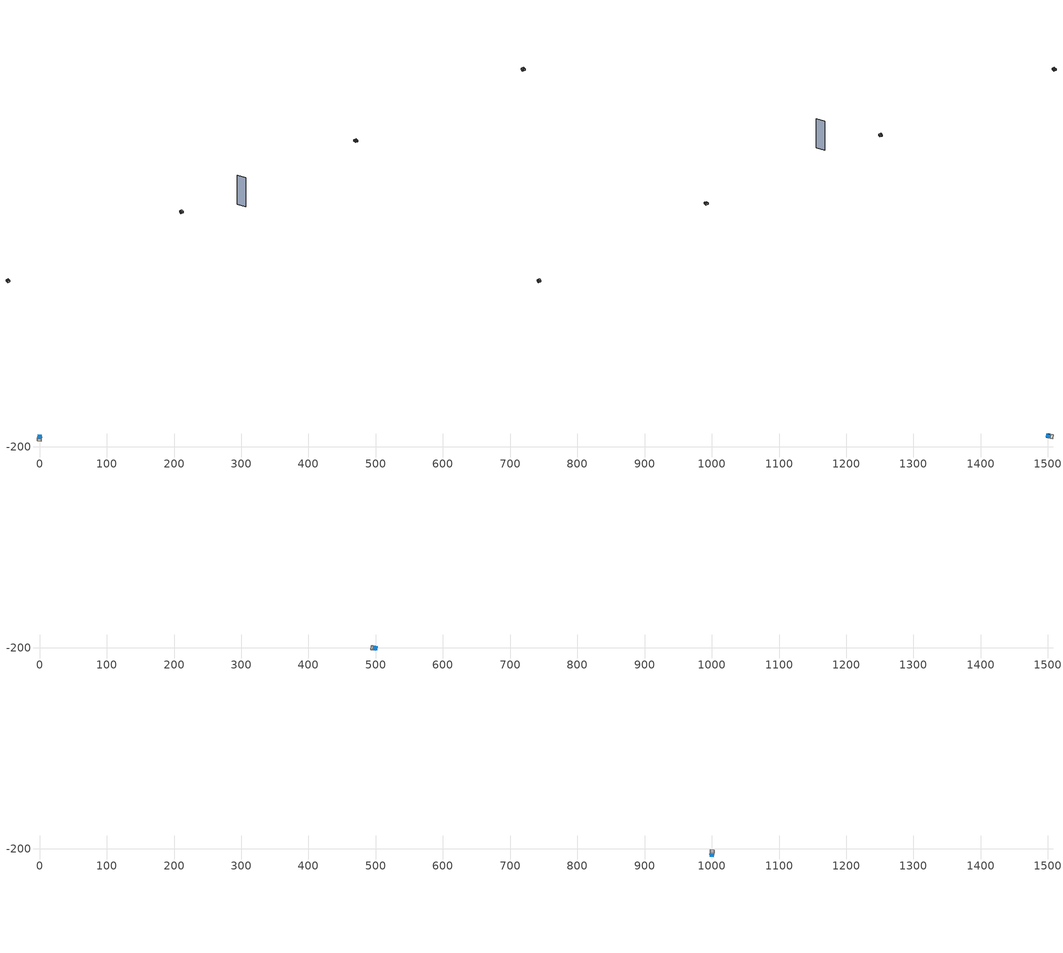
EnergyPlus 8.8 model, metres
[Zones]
0Perim
 floor adiabatic (115mmSandLimeBrick): 2.96,-185.08 2.46,-189.18 -3.5,-188.44 -2.99,-184.34 z4.15
 wall outside (U0-4): 2.96,-185.08 -2.99,-184.34 z4.15:8.29
 wall to 0Core (115mmSandLimeBrick): -3.5,-188.44 2.46,-189.18 z4.15:8.29
 wall adiabatic (115mmSandLimeBrick): -2.99,-184.34 -3.5,-188.44 / 2.46,-189.18 2.96,-185.08 z4.15:8.29
 window (Single): 2.87,-185.06 -2.89,-184.35 z5:5.85
 ceiling adiabatic (115mmSandLimeBrick): 2.96,-185.08 -2.99,-184.34 -3.4,-187.62 2.56,-188.36 z8.29
 roof outside (U0-3): 2.56,-188.36 -3.4,-187.62 -3.5,-188.44 2.46,-189.18 z8.29
0Core
 floor adiabatic (115mmSandLimeBrick): 2.46,-189.18 2.08,-192.21 -3.87,-191.47 -3.5,-188.44 z4.15
 wall adiabatic (115mmSandLimeBrick): -3.5,-188.44 -3.87,-191.47 2.08,-192.21 2.46,-189.18 z4.15:8.29
 ceiling adiabatic (115mmSandLimeBrick): 2.46,-189.18 -3.5,-188.44 -3.8,-190.87 2.16,-191.6 z8.29
 roof outside (U0-3): 2.16,-191.6 -3.8,-190.87 -3.87,-191.47 2.08,-192.21 z8.29
3Perim
 floor adiabatic (115mmSandLimeBrick): 1500.47,-181.06 1504.57,-181.57 1503.83,-187.52 1499.73,-187.02 z4.15
 wall outside (U0-4): 1500.47,-181.06 1499.73,-187.02 z4.15:8.29
 wall to 3Core (115mmSandLimeBrick): 1503.83,-187.52 1504.57,-181.57 z4.15:8.29
 wall adiabatic (115mmSandLimeBrick): 1499.73,-187.02 1503.83,-187.52 / 1504.57,-181.57 1500.47,-181.06 z4.15:8.29
 window (Single): 1500.46,-181.16 1499.74,-186.92 z5:7.57
 ceiling adiabatic (115mmSandLimeBrick): 1500.47,-181.06 1499.73,-187.02 1503.01,-187.42 1503.75,-181.47 z8.29
 roof outside (U0-3): 1503.75,-181.47 1503.01,-187.42 1503.83,-187.52 1504.57,-181.57 z8.29
3Core
 floor adiabatic (115mmSandLimeBrick): 1504.57,-181.57 1507.6,-181.94 1506.87,-187.9 1503.83,-187.52 z4.15
 wall adiabatic (115mmSandLimeBrick): 1503.83,-187.52 1506.87,-187.9 1507.6,-181.94 1504.57,-181.57 z4.15:8.29
 ceiling adiabatic (115mmSandLimeBrick): 1504.57,-181.57 1503.83,-187.52 1506.26,-187.82 1507,-181.87 z8.29
 roof outside (U0-3): 1507,-181.87 1506.26,-187.82 1506.87,-187.9 1507.6,-181.94 z8.29
1Perim
 floor adiabatic (115mmSandLimeBrick): 499.53,-203.78 495.43,-203.27 496.17,-197.32 500.27,-197.83 z8.29
 wall outside (U0-4): 499.53,-203.78 500.27,-197.83 z8.29:12.44
 wall to 1Core (115mmSandLimeBrick): 496.17,-197.32 495.43,-203.27 z8.29:12.44
 wall adiabatic (115mmSandLimeBrick): 500.27,-197.83 496.17,-197.32 / 495.43,-203.27 499.53,-203.78 z8.29:12.44
 window (Single): 499.54,-203.68 500.26,-197.93 z9.14:11.72
 ceiling adiabatic (115mmSandLimeBrick): 499.53,-203.78 500.27,-197.83 496.99,-197.42 496.25,-203.38 z12.44
 roof outside (U0-3): 496.25,-203.38 496.99,-197.42 496.17,-197.32 495.43,-203.27 z12.44
1Core
 floor adiabatic (115mmSandLimeBrick): 495.43,-203.27 492.4,-202.9 493.13,-196.94 496.17,-197.32 z8.29
 wall adiabatic (115mmSandLimeBrick): 496.17,-197.32 493.13,-196.94 492.4,-202.9 495.43,-203.27 z8.29:12.44
 ceiling adiabatic (115mmSandLimeBrick): 495.43,-203.27 496.17,-197.32 493.74,-197.02 493,-202.97 z12.44
 roof outside (U0-3): 493,-202.97 493.74,-197.02 493.13,-196.94 492.4,-202.9 z12.44
2Perim
 floor adiabatic (115mmSandLimeBrick): 997.03,-208.79 997.54,-204.69 1003.5,-205.42 1002.99,-209.52 z12.44
 wall outside (U0-4): 997.03,-208.79 1002.99,-209.52 z12.44:16.59
 wall to 2Core (115mmSandLimeBrick): 1003.5,-205.42 997.54,-204.69 z12.44:16.59
 wall adiabatic (115mmSandLimeBrick): 1002.99,-209.52 1003.5,-205.42 / 997.54,-204.69 997.03,-208.79 z12.44:16.59
 window (Single): 997.13,-208.8 1002.89,-209.51 z13.29:14.15
 ceiling adiabatic (115mmSandLimeBrick): 997.03,-208.79 1002.99,-209.52 1003.4,-206.24 997.44,-205.51 z16.59
 roof outside (U0-3): 997.44,-205.51 1003.4,-206.24 1003.5,-205.42 997.54,-204.69 z16.59
2Core
 floor adiabatic (115mmSandLimeBrick): 997.54,-204.69 997.92,-201.65 1003.87,-202.39 1003.5,-205.42 z12.44
 wall adiabatic (115mmSandLimeBrick): 1003.5,-205.42 1003.87,-202.39 997.92,-201.65 997.54,-204.69 z12.44:16.59
 ceiling adiabatic (115mmSandLimeBrick): 997.54,-204.69 1003.5,-205.42 1003.8,-203 997.84,-202.26 z16.59
 roof outside (U0-3): 997.84,-202.26 1003.8,-203 1003.87,-202.39 997.92,-201.65 z16.59
shading: 629.7,-239.25 638.47,-259.4 z0:80.06
[Site:GroundTemperature:BuildingSurface]
14, 14, 14, 14, 14, 14, 14, 14, 14, 14, 14, 14
[Site:GroundReflectance]
0.2, 0.2, 0.2, 0.2, 0.2, 0.2, 0.2, 0.2, 0.2, 0.2, 0.2, 0.2
[Site:GroundReflectance:SnowModifier]
1, 1
[Building]
Building: North Axis {deg}=0; Terrain=Suburbs; Loads Convergence Tolerance Value=.04; Temperature Convergence Tolerance Value {deltaC}=.4; Solar Distribution=MinimalShadowing; Maximum Number of Warmup Days=25
[Construction]
115mmSandLimeBrick: Plaster_0.005_115mmSandLimeBrick, Sand-Lime Brick_0.08_115mmSandLimeBrick, Plaster_0.08_115mmSandLimeBrick
U0-4: XPS Board_0.06_U0-4, General Concrete_0.2_U0-4
U0-3: XPS Board_0.12_U0-3, General Concrete_0.2_U0-3
Single: Generic Clear Glass 6mm_0.006_Single
[Material] Roughness=Rough; Thermal Absorptance=0.9
Name | Thickness {m} | Conductivity {W/m-K} | Density {kg/m3} | Specific Heat {J/kg-K} | Solar Absorptance | Visible Absorptance
Plaster_0.005_115mmSandLimeBrick | 0.005 | 1 | 2000 | 1130 | 0.6 | 0.6
Sand-Lime Brick_0.08_115mmSandLimeBrick | 0.08 | 0.56 | 1200 | 1000 | 0.6 | 0.6
Plaster_0.08_115mmSandLimeBrick | 0.08 | 1 | 2000 | 1130 | 0.6 | 0.6
XPS Board_0.06_U0-4 | 0.06 | 0.034 | 35 | 1400 | 0.6 | 0.6
General Concrete_0.2_U0-4; General Concrete_0.2_U0-3 | 0.2 | 2 | 2400 | 950 | 0.7 | 0.7
XPS Board_0.12_U0-3 | 0.12 | 0.034 | 35 | 1400 | 0.6 | 0.6
[WindowMaterial:Glazing]
Generic Clear Glass 6mm_0.006_Single: Optical Data Type=SpectralAverage; Window Glass Spectral Data Set=SpectralAverage; Thickness {m}=0.006; Solar Transmittance at Normal Incidence=0.68; Front Side Solar Reflectance at Normal Incidence=0.09; Back Side Solar Reflectance at Normal Incidence=0.1; Visible Transmittance at Normal Incidence=0.81; Front Side Visible Reflectance at Normal Incidence=0.11; Back Side Visible Reflectance at Normal Incidence=0.12; Infrared Transmittance at Normal Incidence=0; Front Side Infrared Hemispherical Emissivity=0.2; Back Side Infrared Hemispherical Emissivity=0.2; Conductivity {W/m-K}=0.9; Dirt Correction Factor for Solar and Visible Transmittance=1
[EnergyManagementSystem:Sensor]
Name | Output:Variable or Output:Meter Index Key | Output:Variable or Output:Meter
OutdoorTemp | Environment | Site Outdoor Air Drybulb Temperature
OutdoorRelHumid | Environment | Site Outdoor Air Relative Humidity
USRNATVENT_0Perim; USRNATVENT_1Perim; USRNATVENT_2Perim; USRNATVENT_3Perim | AllOn | Schedule Value
[Zone] Type=1; Multiplier=1; Zone Inside Convection Algorithm=TARP; Zone Outside Convection Algorithm=DOE-2
Name | Volume {m3} | Floor Area {m2}
0Perim; 1Perim; 2Perim; 3Perim | 102.84 | 24.799
0Core; 1Core; 2Core; 3Core | 76.0522 | 18.3394
[People] Number of People Schedule=30HrWk; Number of People Calculation Method=People/Area; People per Zone Floor Area {person/m2}=0.25; Fraction Radiant=0.3; Sensible Heat Fraction=AUTOCALCULATE; Carbon Dioxide Generation Rate {m3/s-W}=3.82e-08; Enable ASHRAE 55 Comfort Warnings=No; Mean Radiant Temperature Calculation Type=ZoneAveraged; Clothing Insulation Calculation Method=DynamicClothingModelASHRAE55; Thermal Comfort Model 1 Type=AdaptiveASH55
Name | Zone or ZoneList | Activity Level Schedule | Work Efficiency Schedule | Air Velocity Schedule
People 0Perim | 0Perim | 0PerimPeopleActivity | 0PerimWorkEfficiency | 0PerimAirVelocity
People 0Core | 0Core | 0CorePeopleActivity | 0CoreWorkEfficiency | 0CoreAirVelocity
People 1Perim | 1Perim | 1PerimPeopleActivity | 1PerimWorkEfficiency | 1PerimAirVelocity
People 1Core | 1Core | 1CorePeopleActivity | 1CoreWorkEfficiency | 1CoreAirVelocity
People 2Perim | 2Perim | 2PerimPeopleActivity | 2PerimWorkEfficiency | 2PerimAirVelocity
People 2Core | 2Core | 2CorePeopleActivity | 2CoreWorkEfficiency | 2CoreAirVelocity
People 3Perim | 3Perim | 3PerimPeopleActivity | 3PerimWorkEfficiency | 3PerimAirVelocity
People 3Core | 3Core | 3CorePeopleActivity | 3CoreWorkEfficiency | 3CoreAirVelocity
[ElectricEquipment] Schedule=30HrWk; Design Level Calculation Method=Watts/Area; Watts per Zone Floor Area {W/m2}=15; Fraction Latent=0; Fraction Radiant=.2; Fraction Lost=0
Name | Zone or ZoneList
0Perim Equipment 1 | 0Perim
0Core Equipment 1 | 0Core
1Perim Equipment 1 | 1Perim
1Core Equipment 1 | 1Core
2Perim Equipment 1 | 2Perim
2Core Equipment 1 | 2Core
3Perim Equipment 1 | 3Perim
3Core Equipment 1 | 3Core
[Lights] Schedule=60HrWk; Design Level Calculation Method=Watts/Area; Watts per Zone Floor Area {W/m2}=10; Return Air Fraction=0; Fraction Radiant=.42; Fraction Visible=.18; Fraction Replaceable=1
Name | Zone or ZoneList
0Perim General lighting | 0Perim
0Core General lighting | 0Core
1Perim General lighting | 1Perim
1Core General lighting | 1Core
2Perim General lighting | 2Perim
2Core General lighting | 2Core
3Perim General lighting | 3Perim
3Core General lighting | 3Core
[Daylighting:Controls] Daylighting Method=SplitFlux; Lighting Control Type=Continuous; Minimum Input Power Fraction for Continuous or ContinuousOff Dimming Control=0.1; Minimum Light Output Fraction for Continuous or ContinuousOff Dimming Control=0.1; Number of Stepped Control Steps=3; Probability Lighting will be Reset When Needed in Manual Stepped Control=1; Glare Calculation Azimuth Angle of View Direction Clockwise from Zone y-Axis {deg}=0; Maximum Allowable Discomfort Glare Index=22; Fraction of Zone Controlled by Reference Point 1=1; Illuminance Setpoint at Reference Point 1 {lux}=500
Name | Zone | Glare Calculation Daylighting Reference Point | Daylighting Reference Point 1
0Perim_DaylCtrl | 0Perim | 0Perim_DaylRefPt1 | 0Perim_DaylRefPt1
0Core_DaylCtrl | 0Core | 0Core_DaylRefPt1 | 0Core_DaylRefPt1
1Perim_DaylCtrl | 1Perim | 1Perim_DaylRefPt1 | 1Perim_DaylRefPt1
1Core_DaylCtrl | 1Core | 1Core_DaylRefPt1 | 1Core_DaylRefPt1
2Perim_DaylCtrl | 2Perim | 2Perim_DaylRefPt1 | 2Perim_DaylRefPt1
2Core_DaylCtrl | 2Core | 2Core_DaylRefPt1 | 2Core_DaylRefPt1
3Perim_DaylCtrl | 3Perim | 3Perim_DaylRefPt1 | 3Perim_DaylRefPt1
3Core_DaylCtrl | 3Core | 3Core_DaylRefPt1 | 3Core_DaylRefPt1
[ZoneControl:Thermostat]
Name | Zone or ZoneList | Control Type Schedule | Control 1
0Perim Thermostat | 0Perim | 0PerimZoneControlTypeSched | Dual Setpoint - Zone 0Perim
0Core Thermostat | 0Core | 0CoreZoneControlTypeSched | Dual Setpoint - Zone 0Core
1Perim Thermostat | 1Perim | 1PerimZoneControlTypeSched | Dual Setpoint - Zone 1Perim
1Core Thermostat | 1Core | 1CoreZoneControlTypeSched | Dual Setpoint - Zone 1Core
2Perim Thermostat | 2Perim | 2PerimZoneControlTypeSched | Dual Setpoint - Zone 2Perim
2Core Thermostat | 2Core | 2CoreZoneControlTypeSched | Dual Setpoint - Zone 2Core
3Perim Thermostat | 3Perim | 3PerimZoneControlTypeSched | Dual Setpoint - Zone 3Perim
3Core Thermostat | 3Core | 3CoreZoneControlTypeSched | Dual Setpoint - Zone 3Core
[ThermostatSetpoint:DualSetpoint]
Name | Heating Setpoint Temperature Schedule | Cooling Setpoint Temperature Schedule
Dual Setpoint - Zone 0Perim | 0PerimHeating_SP_Sch | 0PerimCooling_SP_Sch
Dual Setpoint - Zone 0Core | 0CoreHeating_SP_Sch | 0CoreCooling_SP_Sch
Dual Setpoint - Zone 1Perim | 1PerimHeating_SP_Sch | 1PerimCooling_SP_Sch
Dual Setpoint - Zone 1Core | 1CoreHeating_SP_Sch | 1CoreCooling_SP_Sch
Dual Setpoint - Zone 2Perim | 2PerimHeating_SP_Sch | 2PerimCooling_SP_Sch
Dual Setpoint - Zone 2Core | 2CoreHeating_SP_Sch | 2CoreCooling_SP_Sch
Dual Setpoint - Zone 3Perim | 3PerimHeating_SP_Sch | 3PerimCooling_SP_Sch
Dual Setpoint - Zone 3Core | 3CoreHeating_SP_Sch | 3CoreCooling_SP_Sch
[Zone equipment]
0Perim: 0Perim Ideal Loads Air
0Core: 0Core Ideal Loads Air
1Perim: 1Perim Ideal Loads Air
1Core: 1Core Ideal Loads Air
2Perim: 2Perim Ideal Loads Air
2Core: 2Core Ideal Loads Air
3Perim: 3Perim Ideal Loads Air
3Core: 3Core Ideal Loads Air
[ZoneHVAC:IdealLoadsAirSystem] Maximum Heating Supply Air Temperature {C}=30; Minimum Cooling Supply Air Temperature {C}=18; Maximum Heating Supply Air Humidity Ratio {kgWater/kgDryAir}=0.01; Minimum Cooling Supply Air Humidity Ratio {kgWater/kgDryAir}=0.008; Heating Limit=NoLimit; Maximum Heating Air Flow Rate {m3/s}=100; Cooling Limit=NoLimit; Maximum Cooling Air Flow Rate {m3/s}=100; Heating Availability Schedule=AllOn; Cooling Availability Schedule=AllOn; Dehumidification Control Type=None; Humidification Control Type=None; Demand Controlled Ventilation Type=OccupancySchedule; Outdoor Air Economizer Type=NoEconomizer; Heat Recovery Type=None; Sensible Heat Recovery Effectiveness=0.7; Latent Heat Recovery Effectiveness=0.65
Name | Design Specification Outdoor Air Object
0Perim Ideal Loads Air | 0PerimMinFreshAir
0Core Ideal Loads Air | 0CoreMinFreshAir
1Perim Ideal Loads Air | 1PerimMinFreshAir
1Core Ideal Loads Air | 1CoreMinFreshAir
2Perim Ideal Loads Air | 2PerimMinFreshAir
2Core Ideal Loads Air | 2CoreMinFreshAir
3Perim Ideal Loads Air | 3PerimMinFreshAir
3Core Ideal Loads Air | 3CoreMinFreshAir
[DesignSpecification:OutdoorAir] Outdoor Air Method=Sum; Outdoor Air Flow per Person {m3/s-person}=0.001; Outdoor Air Flow per Zone Floor Area {m3/s-m2}=0.001; Outdoor Air Schedule=60HrWk
0PerimMinFreshAir; 0CoreMinFreshAir; 1PerimMinFreshAir; 1CoreMinFreshAir; 2PerimMinFreshAir; 2CoreMinFreshAir; 3PerimMinFreshAir; 3CoreMinFreshAir
[ZoneVentilation:DesignFlowRate] Schedule=AllOn; Design Flow Rate Calculation Method=AirChanges/Hour; Air Changes per Hour {1/hr}=0; Ventilation Type=NATURAL; Fan Pressure Rise {Pa}=0; Fan Total Efficiency=1; Constant Term Coefficient=1; Temperature Term Coefficient=0; Velocity Term Coefficient=0; Velocity Squared Term Coefficient=0; Minimum Indoor Temperature {C}=18; Delta Temperature {deltaC}=1; Maximum Wind Speed {m/s}=40
Name | Zone or ZoneList
0Perim ScheduledVent | 0Perim
1Perim ScheduledVent | 1Perim
2Perim ScheduledVent | 2Perim
3Perim ScheduledVent | 3Perim
[EnergyManagementSystem:Actuator] Actuated Component Type=Schedule:Constant; Actuated Component Control Type=Schedule Value
Name | Actuated Component Unique
NATVENT_AVAIL_SCHED_ACTUATOR_0Perim | NATVENT_AVAIL_SCHED_0Perim
NATVENT_AVAIL_SCHED_ACTUATOR_1Perim | NATVENT_AVAIL_SCHED_1Perim
NATVENT_AVAIL_SCHED_ACTUATOR_2Perim | NATVENT_AVAIL_SCHED_2Perim
NATVENT_AVAIL_SCHED_ACTUATOR_3Perim | NATVENT_AVAIL_SCHED_3Perim
[EnergyManagementSystem:ProgramCallingManager]
My 0Perim_Setpoint_Schedule_Calculator_Example: BeginTimestepBeforePredictor; 0Perim_ErlEnforceBinary
My 1Perim_Setpoint_Schedule_Calculator_Example: BeginTimestepBeforePredictor; 1Perim_ErlEnforceBinary
My 2Perim_Setpoint_Schedule_Calculator_Example: BeginTimestepBeforePredictor; 2Perim_ErlEnforceBinary
My 3Perim_Setpoint_Schedule_Calculator_Example: BeginTimestepBeforePredictor; 3Perim_ErlEnforceBinary
[EnergyManagementSystem:Program]
0Perim_ErlEnforceBinary: IF (USRNATVENT_0Perim > 0); Set NATVENT_AVAIL_SCHED_ACTUATOR_0Perim = 1; ELSE; Set NATVENT_AVAIL_SCHED_ACTUATOR_0Perim = 0; ENDIF
1Perim_ErlEnforceBinary: IF (USRNATVENT_1Perim > 0); Set NATVENT_AVAIL_SCHED_ACTUATOR_1Perim = 1; ELSE; Set NATVENT_AVAIL_SCHED_ACTUATOR_1Perim = 0; ENDIF
2Perim_ErlEnforceBinary: IF (USRNATVENT_2Perim > 0); Set NATVENT_AVAIL_SCHED_ACTUATOR_2Perim = 1; ELSE; Set NATVENT_AVAIL_SCHED_ACTUATOR_2Perim = 0; ENDIF
3Perim_ErlEnforceBinary: IF (USRNATVENT_3Perim > 0); Set NATVENT_AVAIL_SCHED_ACTUATOR_3Perim = 1; ELSE; Set NATVENT_AVAIL_SCHED_ACTUATOR_3Perim = 0; ENDIF
[ZoneVentilation:WindandStackOpenArea] Opening Effectiveness=0; Effective Angle {deg}=0; Discharge Coefficient for Opening=0.6; Minimum Indoor Temperature {C}=24; Maximum Indoor Temperature {C}=100; Delta Temperature {deltaC}=1; Minimum Outdoor Temperature {C}=22; Maximum Outdoor Temperature {C}=26; Maximum Wind Speed {m/s}=40
Name | Zone | Opening Area {m2} | Opening Area Fraction Schedule | Height Difference {m}
0PerimNatVent_Buoy | 0Perim | 3.98105 | NATVENT_AVAIL_SCHED_0Perim | 0.214496
1PerimNatVent_Buoy | 1Perim | 11.9431 | NATVENT_AVAIL_SCHED_1Perim | 0.643488
2PerimNatVent_Buoy | 2Perim | 3.98105 | NATVENT_AVAIL_SCHED_2Perim | 0.214496
3PerimNatVent_Buoy | 3Perim | 11.9431 | NATVENT_AVAIL_SCHED_3Perim | 0.643488
[ZoneInfiltration:DesignFlowRate] Schedule=On; Design Flow Rate Calculation Method=AirChanges/Hour; Air Changes per Hour {1/hr}=0.05; Constant Term Coefficient=1; Temperature Term Coefficient=0; Velocity Term Coefficient=0; Velocity Squared Term Coefficient=0
Name | Zone or ZoneList
0PerimInfiltration | 0Perim
1PerimInfiltration | 1Perim
2PerimInfiltration | 2Perim
3PerimInfiltration | 3Perim
[WaterUse:Equipment]
Name | Peak Flow Rate {m3/s} | Flow Rate Fraction Schedule | Target Temperature Schedule | Hot Water Supply Temperature Schedule | Cold Water Supply Temperature Schedule
DHW 0Perim | 0 | equipOffice | DHW Supply Temperature 0Perim | DHW Supply Temperature 0Perim | DHW Mains Temperature 0Perim
DHW 0Core | 5.09428e-06 | 60HrWk | DHW Supply Temperature 0Core | DHW Supply Temperature 0Core | DHW Mains Temperature 0Core
DHW 1Perim | 0 | equipOffice | DHW Supply Temperature 1Perim | DHW Supply Temperature 1Perim | DHW Mains Temperature 1Perim
DHW 1Core | 5.09428e-06 | 60HrWk | DHW Supply Temperature 1Core | DHW Supply Temperature 1Core | DHW Mains Temperature 1Core
DHW 2Perim | 0 | equipOffice | DHW Supply Temperature 2Perim | DHW Supply Temperature 2Perim | DHW Mains Temperature 2Perim
DHW 2Core | 5.09428e-06 | 60HrWk | DHW Supply Temperature 2Core | DHW Supply Temperature 2Core | DHW Mains Temperature 2Core
DHW 3Perim | 0 | equipOffice | DHW Supply Temperature 3Perim | DHW Supply Temperature 3Perim | DHW Mains Temperature 3Perim
DHW 3Core | 5.09428e-06 | 60HrWk | DHW Supply Temperature 3Core | DHW Supply Temperature 3Core | DHW Mains Temperature 3Core
[Schedule:Constant]
On: On/Off, 1
0PerimPeopleActivity; 0CorePeopleActivity; 1PerimPeopleActivity; 1CorePeopleActivity; 2PerimPeopleActivity; 2CorePeopleActivity; 3PerimPeopleActivity; 3CorePeopleActivity: Any Number, 125.28
0PerimAirVelocity; 0CoreAirVelocity; 1PerimAirVelocity; 1CoreAirVelocity; 2PerimAirVelocity; 2CoreAirVelocity; 3PerimAirVelocity; 3CoreAirVelocity: Any Number, 0.2
0PerimWorkEfficiency; 0CoreWorkEfficiency; 1PerimWorkEfficiency; 1CoreWorkEfficiency; 2PerimWorkEfficiency; 2CoreWorkEfficiency; 3PerimWorkEfficiency; 3CoreWorkEfficiency: Any Number, 0
0PerimHeating_SP_Sch; 0PerimCooling_SP_Sch; 0CoreHeating_SP_Sch; 0CoreCooling_SP_Sch; 1PerimHeating_SP_Sch; 1PerimCooling_SP_Sch; 1CoreHeating_SP_Sch; 1CoreCooling_SP_Sch; 2PerimHeating_SP_Sch; 2PerimCooling_SP_Sch; 2CoreHeating_SP_Sch; 2CoreCooling_SP_Sch; 3PerimHeating_SP_Sch; 3PerimCooling_SP_Sch; 3CoreHeating_SP_Sch; 3CoreCooling_SP_Sch: Temperature, 24
0PerimZoneControlTypeSched; 0CoreZoneControlTypeSched; 1PerimZoneControlTypeSched; 1CoreZoneControlTypeSched; 2PerimZoneControlTypeSched; 2CoreZoneControlTypeSched; 3PerimZoneControlTypeSched; 3CoreZoneControlTypeSched: Any Number, 4
NATVENT_AVAIL_SCHED_0Perim; NATVENT_AVAIL_SCHED_1Perim; NATVENT_AVAIL_SCHED_2Perim; NATVENT_AVAIL_SCHED_3Perim: Fraction, 1
DHW Supply Temperature 0Perim; DHW Supply Temperature 0Core; DHW Supply Temperature 1Perim; DHW Supply Temperature 1Core; DHW Supply Temperature 2Perim; DHW Supply Temperature 2Core; DHW Supply Temperature 3Perim; DHW Supply Temperature 3Core: Temperature, 65
DHW Mains Temperature 0Perim; DHW Mains Temperature 0Core; DHW Mains Temperature 1Perim; DHW Mains Temperature 1Core; DHW Mains Temperature 2Perim; DHW Mains Temperature 2Core; DHW Mains Temperature 3Perim; DHW Mains Temperature 3Core: Temperature, 10
[Schedule:Year]
30HrWk: 30HrWk, 1, 1, 12, 31
60HrWk: 60HrWk, 1, 1, 12, 31
AllOn: AllOn, 1, 1, 12, 31
equipOffice: equipOffice, 1, 1, 12, 31
[Schedule:Week:Daily]
30HrWk: 30HrWkDay, 30HrWkDay, 30HrWkDay, 30HrWkDay, 30HrWkDay, 30HrWkDay, 30HrWkDay, 30HrWkDay, 30HrWkDay, 30HrWkDay, 30HrWkDay, 30HrWkDay
60HrWk: 60HrWkDay, 60HrWkDay, 60HrWkDay, 60HrWkDay, 60HrWkDay, 60HrWkDay, 60HrWkDay, 60HrWkDay, 60HrWkDay, 60HrWkDay, 60HrWkDay, 60HrWkDay
AllOn: AllOn, AllOn, AllOn, AllOn, AllOn, AllOn, AllOn, AllOn, AllOn, AllOn, AllOn, AllOn
equipOffice: equipOfficeWeekEnd, equipOffice, equipOffice, equipOffice, equipOffice, equipOffice, equipOfficeWeekEnd, equipOfficeWeekEnd, equipOffice, equipOffice, equipOffice, equipOffice
[Schedule:Day:Hourly]
30HrWkDay; equipOffice; equipOfficeWeekEnd: 0.1, 0.1, 0.1, 0.1, 0.1, 0.1, 0.1, 0.2, 0.4, 0.6, 0.8, 0.8, 0.4, 0.6, 0.8, 0.8, 0.4, 0.2, 0.1, 0.1, 0.1, 0.1, 0.1, 0.1
60HrWkDay: 0.2, 0.2, 0.2, 0.2, 0.2, 0.2, 0.2, 0.4, 0.8, 0.8, 1, 1, 0.8, 1, 1, 1, 0.8, 0.4, 0.2, 0.2, 0.2, 0.2, 0.2, 0.2
AllOn: 1, 1, 1, 1, 1, 1, 1, 1, 1, 1, 1, 1, 1, 1, 1, 1, 1, 1, 1, 1, 1, 1, 1, 1
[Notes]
----  This file was generated with Archsim v.4.0.2.17
-------------------------ERL SENSORS--------------------------
115mmSandLimeBrick GasType: Partition
